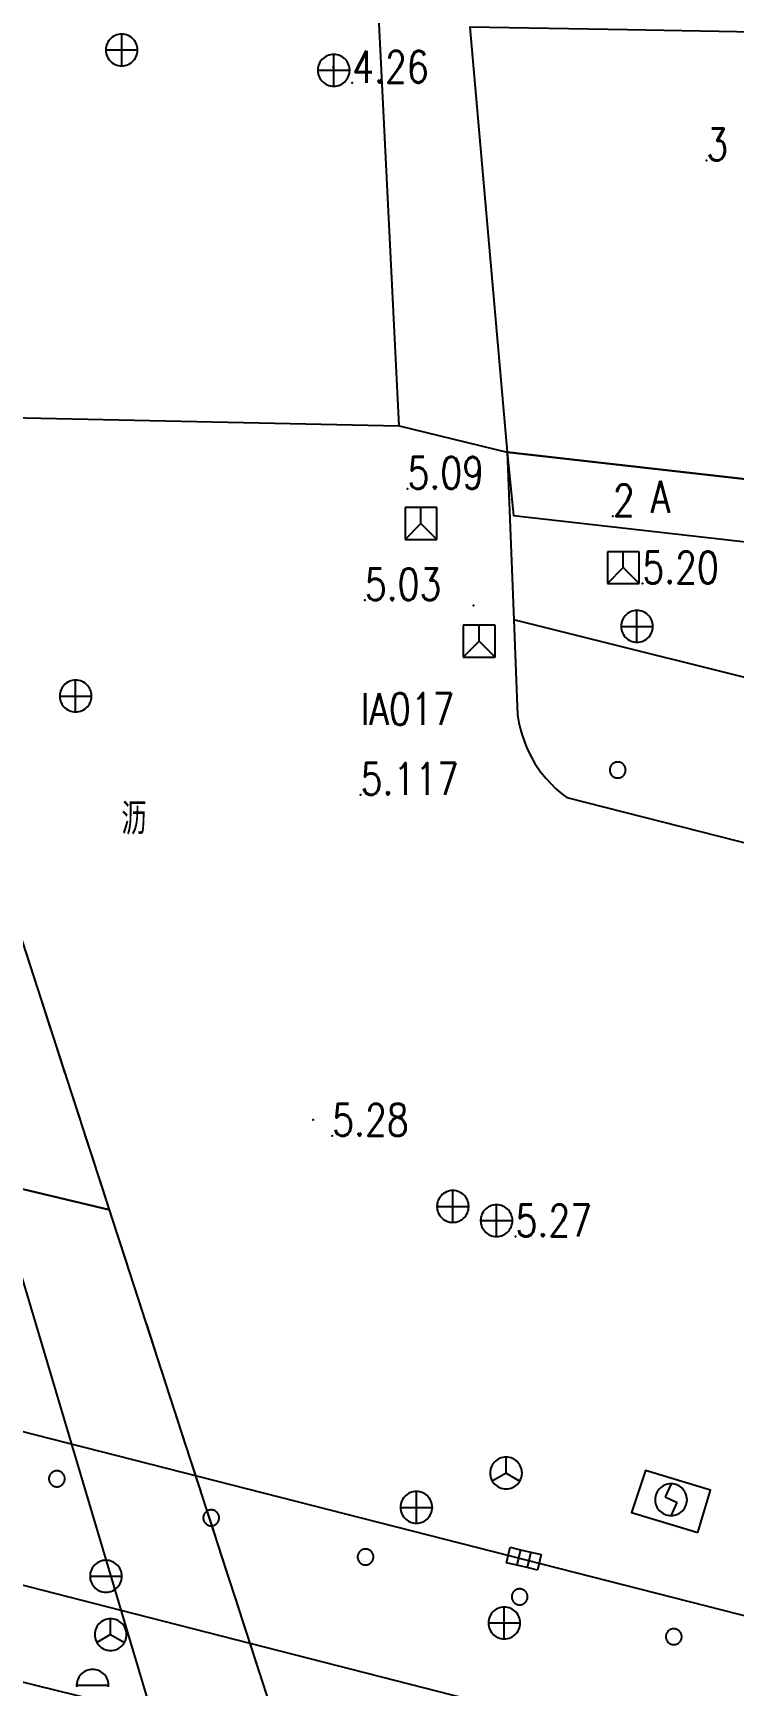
# Model space of a CAD drawing. Extents: x 500064 to 501389, y 2542464 to 2545400.
# Drawn here: x 500855.9 to 500877.9, y 2542684.2 to 2542736.1 of the extents above; entities that cross this region are included whole.
import ezdxf

# ---------------------------------------------------------------- set-up
doc = ezdxf.new("R2010")
doc.units = 0
doc.header["$LTSCALE"] = 0.5
doc.linetypes.add('CENTER', pattern=[50.8, 31.75, -6.35, 6.35, -6.35])
doc.layers.add('地形图', color=8, linetype='CONTINUOUS')
doc.styles.add('HZ', font='romans.shx', dxfattribs={"width": 0.8, "bigfont": 'hztxt.shx'})
doc.linetypes.add('10421', pattern='A,2,[150,AAA.SHX,S=1,R=0,X=0,Y=1],1e-11', length=2)

msp = doc.modelspace()

# ---------------------------------------------------------------- linework, layer by layer
at = {"layer": '地形图', "linetype": '10421', "flags": 128}
msp.add_lwpolyline([(500754.203, 2542974.695), (500766.756, 2542979.856), (500771.623, 2542981.856), (500781.237, 2542982.491), (500786.024, 2542983.55), (500800.67, 2542986.791), (500806.428, 2542987.484), (500807.978, 2542983.96), (500810.981, 2542970.388), (500810.231, 2542968.694), (500811.306, 2542955.454), (500814.267, 2542955.752), (500815.332, 2542919.979), (500816.974, 2542911.232), (500820.027, 2542898.551), (500822.57, 2542885.284), (500823.999, 2542874), (500824.709, 2542862.41), (500825.755, 2542857.145), (500831.565, 2542824.91), (500833.464, 2542814.092), (500834.25, 2542812.692), (500834.285, 2542812.631), (500835.498, 2542807.063), (500836.163, 2542806.226), (500836.427, 2542805.361), (500836.608, 2542804.445), (500837.116, 2542800.81), (500837.792, 2542796.37), (500838.044, 2542793.116), (500837.987, 2542791.001), (500837.869, 2542789.132), (500837.871, 2542786.994), (500838.011, 2542783.971), (500839.096, 2542779.115), (500840.223, 2542774.863), (500841.15, 2542770.816), (500841.902, 2542767.907), (500842.468, 2542765.354), (500843.041, 2542761.362), (500842.763, 2542759.962), (500843.616, 2542755.054), (500844.521, 2542748.413), (500846.324, 2542732.29), (500846.754, 2542726.443), (500847.689, 2542723.418), (500854.649, 2542700.048), (500855.09, 2542699.943), (500858.298, 2542699.182), (500850.693, 2542722.64), (500851.439, 2542724.29), (500851.909, 2542726.528), (500852.204, 2542728.454), (500852.562, 2542730.905), (500852.714, 2542732.854), (500852.624, 2542741.836), (500852.113, 2542746.665), (500851.754, 2542750.779), (500849.371, 2542753.466), (500848.798, 2542758.505), (500849.085, 2542762.204), (500848.623, 2542768.831), (500845.934, 2542785.506), (500845.042, 2542798.204), (500844.494, 2542803.044), (500843.723, 2542805.076), (500842.639, 2542806.261), (500840.726, 2542807.863), (500839.662, 2542813.715), (500839, 2542816.562), (500838.077, 2542819.972), (500834.804, 2542838.464), (500832.418, 2542855.46), (500829.995, 2542873.409), (500829.605, 2542876.218), (500829.128, 2542879.144), (500828.835, 2542880.616), (500827.521, 2542886.528), (500825.949, 2542892.949), (500824.779, 2542897.856), (500823.22, 2542905.406), (500822.712, 2542908.768), (500822.287, 2542912.716), (500821.557, 2542920.901), (500817.898, 2542920.58), (500817.649, 2542956.094), (500816.583, 2542960.45), (500816.1, 2542970.382), (500815.529, 2542978.477), (500815.494, 2542984.207), (500815.638, 2542987.326), (500815.783, 2542989.782), (500815.828, 2542990.167), (500816.047, 2542990.819), (500816.36, 2542991.191), (500816.876, 2542991.479), (500817.597, 2542991.669), (500820.79, 2542992.117), (500825.962, 2542992.799), (500831.554, 2542993.527), (500833.603, 2542993.788), (500834.268, 2542993.813), (500835.917, 2542993.668), (500837.277, 2542997.218), (500847.327, 2542998.788), (500852.507, 2542997.898), (500857.497, 2542998.421), (500866.435, 2542999.958), (500868.339, 2542999.958), (500877.436, 2543001.987), (500883.589, 2543003.61), (500883.838, 2543003.634), (500898.384, 2543004.793), (500910.656, 2543007.233), (500925.139, 2543009.502), (500943.109, 2543010.488), (500961.295, 2543011.662), (500971.348, 2543007.629), (500977.238, 2543002.479), (500975.728, 2543000.389), (500988.993, 2542994.361), (500993.388, 2542992.284), (500997.059, 2542990.332), (500998.052, 2542989.806), (501004.587, 2542986.783), (501007.126, 2542985.473), (501009.481, 2542984.17), (501011.153, 2542983.218), (501012.799, 2542982.6), (501014.711, 2542982.36), (501018.28, 2542982.212), (501036.032, 2542981.946), (501049.83, 2542981.54), (501053.699, 2542981.364), (501060.811, 2542981.03), (501068.164, 2542980.612), (501074.273, 2542979.952), (501077.348, 2542979.504), (501080.342, 2542978.964), (501082.603, 2542978.416), (501085.519, 2542977.537), (501089.257, 2542976.244), (501091.455, 2542975.57), (501093.527, 2542975.247), (501100.687, 2542976.721), (501106.438, 2542977.058), (501111.595, 2542977.501), (501115.833, 2542978.212), (501120.394, 2542979.147), (501130.098, 2542981.504), (501138.147, 2542984.689), (501145.934, 2542987.982), (501159.061, 2542995.793), (501160.733, 2542996.98), (501168.84, 2543003.851), (501173.559, 2543008.622), (501180.329, 2543015.742), (501184.08, 2543019.869), (501186.556, 2543022.802), (501190.889, 2543028.689), (501192.739, 2543030.989), (501196.244, 2543034.859)], dxfattribs=at)
at = {"layer": '地形图'}
for points in [[(500867.399, 2542723.803), (500865.675, 2542758.369), (500858.369, 2542805.742), (500857.408, 2542814.869), (500857.493, 2542815.364), (500857.68, 2542815.75), (500858.346, 2542816.142), (500859.295, 2542816.362), (500860.467, 2542816.497)], [(500858.681, 2542735.115), (500858.733, 2542735.117), (500858.785, 2542735.125), (500858.835, 2542735.139), (500858.884, 2542735.158), (500858.931, 2542735.182), (500858.975, 2542735.21), (500859.015, 2542735.243), (500859.052, 2542735.28), (500859.085, 2542735.321), (500859.114, 2542735.365), (500859.138, 2542735.411), (500859.156, 2542735.46), (500859.17, 2542735.511), (500859.178, 2542735.562), (500859.181, 2542735.615), (500859.178, 2542735.667), (500859.17, 2542735.719), (500859.156, 2542735.769), (500859.138, 2542735.818), (500859.114, 2542735.865), (500859.085, 2542735.908), (500859.052, 2542735.949), (500859.015, 2542735.986), (500858.975, 2542736.019), (500858.931, 2542736.048), (500858.884, 2542736.071), (500858.835, 2542736.09), (500858.785, 2542736.104), (500858.733, 2542736.112), (500858.681, 2542736.115), (500858.629, 2542736.112), (500858.577, 2542736.104), (500858.526, 2542736.09), (500858.477, 2542736.071), (500858.431, 2542736.048), (500858.387, 2542736.019), (500858.346, 2542735.986), (500858.309, 2542735.949), (500858.276, 2542735.908), (500858.248, 2542735.865), (500858.224, 2542735.818), (500858.205, 2542735.769), (500858.192, 2542735.719), (500858.184, 2542735.667), (500858.181, 2542735.615), (500858.184, 2542735.562), (500858.192, 2542735.511), (500858.205, 2542735.46), (500858.224, 2542735.411), (500858.248, 2542735.365), (500858.276, 2542735.321), (500858.309, 2542735.28), (500858.346, 2542735.243), (500858.387, 2542735.21), (500858.431, 2542735.182), (500858.477, 2542735.158), (500858.526, 2542735.139), (500858.577, 2542735.125), (500858.629, 2542735.117), (500858.681, 2542735.115)], [(500858.681, 2542735.115), (500858.681, 2542735.615), (500858.681, 2542736.115)], [(500858.181, 2542735.615), (500858.681, 2542735.615), (500859.181, 2542735.615)], [(500865.342, 2542734.478), (500865.394, 2542734.48), (500865.446, 2542734.489), (500865.496, 2542734.502), (500865.545, 2542734.521), (500865.592, 2542734.545), (500865.635, 2542734.573), (500865.676, 2542734.606), (500865.713, 2542734.643), (500865.746, 2542734.684), (500865.775, 2542734.728), (500865.798, 2542734.774), (500865.817, 2542734.823), (500865.831, 2542734.874), (500865.839, 2542734.925), (500865.842, 2542734.978), (500865.839, 2542735.03), (500865.831, 2542735.082), (500865.817, 2542735.132), (500865.798, 2542735.181), (500865.775, 2542735.228), (500865.746, 2542735.272), (500865.713, 2542735.312), (500865.676, 2542735.349), (500865.635, 2542735.382), (500865.592, 2542735.411), (500865.545, 2542735.434), (500865.496, 2542735.453), (500865.446, 2542735.467), (500865.394, 2542735.475), (500865.342, 2542735.478), (500865.289, 2542735.475), (500865.238, 2542735.467), (500865.187, 2542735.453), (500865.138, 2542735.434), (500865.092, 2542735.411), (500865.048, 2542735.382), (500865.007, 2542735.349), (500864.97, 2542735.312), (500864.937, 2542735.272), (500864.909, 2542735.228), (500864.885, 2542735.181), (500864.866, 2542735.132), (500864.852, 2542735.082), (500864.844, 2542735.03), (500864.842, 2542734.978), (500864.844, 2542734.925), (500864.852, 2542734.874), (500864.866, 2542734.823), (500864.885, 2542734.774), (500864.909, 2542734.728), (500864.937, 2542734.684), (500864.97, 2542734.643), (500865.007, 2542734.606), (500865.048, 2542734.573), (500865.092, 2542734.545), (500865.138, 2542734.521), (500865.187, 2542734.502), (500865.238, 2542734.489), (500865.289, 2542734.48), (500865.342, 2542734.478)], [(500865.342, 2542734.478), (500865.342, 2542734.978), (500865.342, 2542735.478)], [(500864.842, 2542734.978), (500865.342, 2542734.978), (500865.842, 2542734.978)], [(500855.173, 2542724.065), (500867.399, 2542723.803), (500870.792, 2542722.982)], [(500870.791, 2542722.982), (500870.996, 2542717.712), (500871.112, 2542714.733), (500871.154, 2542714.477), (500871.201, 2542714.27), (500871.253, 2542714.087), (500871.391, 2542713.713), (500871.518, 2542713.447), (500871.657, 2542713.204), (500871.838, 2542712.94), (500872.007, 2542712.73), (500872.308, 2542712.419), (500872.507, 2542712.248), (500872.665, 2542712.128), (500939.943, 2542695.013)], [(500870.792, 2542722.982), (500870.985, 2542720.995), (500880.027, 2542719.96), (500879.85, 2542721.95)], [(500867.581, 2542721.24), (500867.581, 2542720.24)], [(500868.581, 2542721.24), (500868.081, 2542721.24), (500867.581, 2542721.24)], [(500868.081, 2542720.74), (500868.081, 2542721.24)], [(500868.581, 2542720.24), (500868.581, 2542721.24)], [(500867.581, 2542720.24), (500868.081, 2542720.74)], [(500868.081, 2542720.74), (500868.581, 2542720.24)], [(500867.581, 2542720.24), (500868.581, 2542720.24)], [(500873.933, 2542719.854), (500873.933, 2542718.854)], [(500874.933, 2542719.854), (500874.433, 2542719.854), (500873.933, 2542719.854)], [(500874.433, 2542719.354), (500874.433, 2542719.854)], [(500874.933, 2542718.854), (500874.933, 2542719.854)], [(500902.553, 2542719.694), (500900.214, 2542710.415), (500870.996, 2542717.712)], [(500873.933, 2542718.854), (500874.433, 2542719.354)], [(500874.433, 2542719.354), (500874.933, 2542718.854)], [(500873.933, 2542718.854), (500874.933, 2542718.854)], [(500874.864, 2542717.008), (500874.917, 2542717.01), (500874.968, 2542717.018), (500875.019, 2542717.032), (500875.068, 2542717.051), (500875.114, 2542717.074), (500875.158, 2542717.103), (500875.199, 2542717.136), (500875.236, 2542717.173), (500875.269, 2542717.214), (500875.297, 2542717.258), (500875.321, 2542717.304), (500875.34, 2542717.353), (500875.353, 2542717.404), (500875.362, 2542717.455), (500875.364, 2542717.508), (500875.362, 2542717.56), (500875.353, 2542717.611), (500875.34, 2542717.662), (500875.321, 2542717.711), (500875.297, 2542717.758), (500875.269, 2542717.801), (500875.236, 2542717.842), (500875.199, 2542717.879), (500875.158, 2542717.912), (500875.114, 2542717.941), (500875.068, 2542717.964), (500875.019, 2542717.983), (500874.968, 2542717.997), (500874.917, 2542718.005), (500874.864, 2542718.008), (500874.812, 2542718.005), (500874.76, 2542717.997), (500874.71, 2542717.983), (500874.661, 2542717.964), (500874.614, 2542717.941), (500874.57, 2542717.912), (500874.53, 2542717.879), (500874.493, 2542717.842), (500874.46, 2542717.801), (500874.431, 2542717.758), (500874.408, 2542717.711), (500874.389, 2542717.662), (500874.375, 2542717.611), (500874.367, 2542717.56), (500874.364, 2542717.508), (500874.367, 2542717.455), (500874.375, 2542717.404), (500874.389, 2542717.353), (500874.408, 2542717.304), (500874.431, 2542717.258), (500874.46, 2542717.214), (500874.493, 2542717.173), (500874.53, 2542717.136), (500874.57, 2542717.103), (500874.614, 2542717.074), (500874.661, 2542717.051), (500874.71, 2542717.032), (500874.76, 2542717.018), (500874.812, 2542717.01), (500874.864, 2542717.008)], [(500874.864, 2542717.008), (500874.864, 2542717.508), (500874.864, 2542718.008)], [(500870.41, 2542717.543), (500869.91, 2542717.543), (500869.41, 2542717.543)], [(500869.41, 2542717.543), (500869.41, 2542716.543)], [(500869.91, 2542717.043), (500869.91, 2542717.543)], [(500870.41, 2542716.543), (500870.41, 2542717.543)], [(500874.364, 2542717.508), (500874.864, 2542717.508), (500875.364, 2542717.508)], [(500869.41, 2542716.543), (500869.91, 2542717.043)], [(500869.91, 2542717.043), (500870.41, 2542716.543)], [(500869.41, 2542716.543), (500870.41, 2542716.543)], [(500857.235, 2542714.818), (500857.287, 2542714.82), (500857.339, 2542714.829), (500857.389, 2542714.842), (500857.438, 2542714.861), (500857.485, 2542714.885), (500857.529, 2542714.913), (500857.57, 2542714.946), (500857.607, 2542714.983), (500857.639, 2542715.024), (500857.668, 2542715.068), (500857.692, 2542715.114), (500857.71, 2542715.163), (500857.724, 2542715.214), (500857.732, 2542715.265), (500857.735, 2542715.318), (500857.732, 2542715.37), (500857.724, 2542715.422), (500857.71, 2542715.472), (500857.692, 2542715.521), (500857.668, 2542715.568), (500857.639, 2542715.611), (500857.607, 2542715.652), (500857.57, 2542715.689), (500857.529, 2542715.722), (500857.485, 2542715.751), (500857.438, 2542715.774), (500857.389, 2542715.793), (500857.339, 2542715.807), (500857.287, 2542715.815), (500857.235, 2542715.818), (500857.183, 2542715.815), (500857.131, 2542715.807), (500857.08, 2542715.793), (500857.032, 2542715.774), (500856.985, 2542715.751), (500856.941, 2542715.722), (500856.9, 2542715.689), (500856.863, 2542715.652), (500856.83, 2542715.611), (500856.802, 2542715.568), (500856.778, 2542715.521), (500856.759, 2542715.472), (500856.746, 2542715.422), (500856.738, 2542715.37), (500856.735, 2542715.318), (500856.738, 2542715.265), (500856.746, 2542715.214), (500856.759, 2542715.163), (500856.778, 2542715.114), (500856.802, 2542715.068), (500856.83, 2542715.024), (500856.863, 2542714.983), (500856.9, 2542714.946), (500856.941, 2542714.913), (500856.985, 2542714.885), (500857.032, 2542714.861), (500857.08, 2542714.842), (500857.131, 2542714.829), (500857.183, 2542714.82), (500857.235, 2542714.818)], [(500857.235, 2542714.818), (500857.235, 2542715.318), (500857.235, 2542715.818)], [(500856.735, 2542715.318), (500857.235, 2542715.318), (500857.735, 2542715.318)], [(500874.258, 2542712.746), (500874.274, 2542712.746), (500874.29, 2542712.748), (500874.305, 2542712.75), (500874.321, 2542712.754), (500874.336, 2542712.758), (500874.351, 2542712.763), (500874.365, 2542712.77), (500874.379, 2542712.777), (500874.392, 2542712.785), (500874.405, 2542712.793), (500874.418, 2542712.803), (500874.43, 2542712.813), (500874.441, 2542712.824), (500874.451, 2542712.836), (500874.461, 2542712.849), (500874.47, 2542712.862), (500874.478, 2542712.875), (500874.485, 2542712.889), (500874.491, 2542712.903), (500874.497, 2542712.918), (500874.501, 2542712.933), (500874.504, 2542712.949), (500874.507, 2542712.964), (500874.508, 2542712.98), (500874.509, 2542712.995), (500874.508, 2542713.011), (500874.507, 2542713.027), (500874.505, 2542713.042), (500874.501, 2542713.058), (500874.497, 2542713.073), (500874.492, 2542713.088), (500874.485, 2542713.102), (500874.478, 2542713.116), (500874.47, 2542713.129), (500874.462, 2542713.142), (500874.452, 2542713.155), (500874.442, 2542713.167), (500874.431, 2542713.178), (500874.419, 2542713.188), (500874.406, 2542713.198), (500874.393, 2542713.207), (500874.38, 2542713.215), (500874.366, 2542713.222), (500874.351, 2542713.228), (500874.337, 2542713.234), (500874.322, 2542713.238), (500874.306, 2542713.241), (500874.291, 2542713.244), (500874.275, 2542713.245), (500874.26, 2542713.246), (500874.244, 2542713.246), (500874.228, 2542713.244), (500874.213, 2542713.242), (500874.197, 2542713.238), (500874.182, 2542713.234), (500874.167, 2542713.229), (500874.153, 2542713.222), (500874.139, 2542713.215), (500874.125, 2542713.207), (500874.112, 2542713.199), (500874.1, 2542713.189), (500874.088, 2542713.179), (500874.077, 2542713.168), (500874.067, 2542713.156), (500874.057, 2542713.143), (500874.048, 2542713.13), (500874.04, 2542713.117), (500874.033, 2542713.103), (500874.027, 2542713.089), (500874.021, 2542713.074), (500874.017, 2542713.059), (500874.013, 2542713.043), (500874.011, 2542713.028), (500874.009, 2542713.012), (500874.009, 2542712.997), (500874.009, 2542712.981), (500874.011, 2542712.965), (500874.013, 2542712.95), (500874.017, 2542712.934), (500874.021, 2542712.919), (500874.026, 2542712.904), (500874.033, 2542712.89), (500874.04, 2542712.876), (500874.048, 2542712.862), (500874.056, 2542712.849), (500874.066, 2542712.837), (500874.076, 2542712.825), (500874.087, 2542712.814), (500874.099, 2542712.804), (500874.112, 2542712.794), (500874.125, 2542712.785), (500874.138, 2542712.777), (500874.152, 2542712.77), (500874.166, 2542712.764), (500874.181, 2542712.758), (500874.196, 2542712.754), (500874.212, 2542712.751), (500874.227, 2542712.748), (500874.243, 2542712.747), (500874.258, 2542712.746)], [(500895.509, 2542682.011), (500780.472, 2542711.364), (500780.167, 2542711.356), (500779.894, 2542711.319), (500779.437, 2542711.188), (500778.873, 2542710.884), (500778.347, 2542710.388), (500778.023, 2542709.87), (500777.406, 2542707.397), (500777.501, 2542673.51)], [(500897.091, 2542676.757), (500858.669, 2542686.593), (500836.197, 2542692.346), (500794.446, 2542703.035), (500777.406, 2542707.397)], [(500855.986, 2542706.316), (500855.678, 2542707.268)], [(500856.449, 2542704.89), (500856.14, 2542705.841)], [(500856.911, 2542703.463), (500856.603, 2542704.414)], [(500857.374, 2542702.036), (500857.065, 2542702.987)], [(500857.836, 2542700.609), (500857.528, 2542701.56)], [(500867.176, 2542671.801), (500858.298, 2542699.182), (500855.09, 2542699.943), (500854.649, 2542700.048), (500862.739, 2542672.887)], [(500858.298, 2542699.182), (500857.991, 2542700.133)], [(500869.081, 2542698.783), (500869.133, 2542698.786), (500869.185, 2542698.794), (500869.236, 2542698.808), (500869.285, 2542698.827), (500869.331, 2542698.85), (500869.375, 2542698.879), (500869.416, 2542698.912), (500869.453, 2542698.949), (500869.486, 2542698.989), (500869.514, 2542699.033), (500869.538, 2542699.08), (500869.557, 2542699.129), (500869.57, 2542699.179), (500869.578, 2542699.231), (500869.581, 2542699.283), (500869.578, 2542699.336), (500869.57, 2542699.387), (500869.557, 2542699.438), (500869.538, 2542699.487), (500869.514, 2542699.533), (500869.486, 2542699.577), (500869.453, 2542699.618), (500869.416, 2542699.655), (500869.375, 2542699.688), (500869.331, 2542699.716), (500869.285, 2542699.74), (500869.236, 2542699.759), (500869.185, 2542699.772), (500869.133, 2542699.781), (500869.081, 2542699.783), (500869.029, 2542699.781), (500868.977, 2542699.772), (500868.927, 2542699.759), (500868.878, 2542699.74), (500868.831, 2542699.716), (500868.787, 2542699.688), (500868.747, 2542699.655), (500868.71, 2542699.618), (500868.677, 2542699.577), (500868.648, 2542699.533), (500868.624, 2542699.487), (500868.606, 2542699.438), (500868.592, 2542699.387), (500868.584, 2542699.336), (500868.581, 2542699.283), (500868.584, 2542699.231), (500868.592, 2542699.179), (500868.606, 2542699.129), (500868.624, 2542699.08), (500868.648, 2542699.033), (500868.677, 2542698.989), (500868.71, 2542698.949), (500868.747, 2542698.912), (500868.787, 2542698.879), (500868.831, 2542698.85), (500868.878, 2542698.827), (500868.927, 2542698.808), (500868.977, 2542698.794), (500869.029, 2542698.786), (500869.081, 2542698.783)], [(500869.081, 2542698.783), (500869.081, 2542699.283), (500869.081, 2542699.783)], [(500858.387, 2542698.912), (500858.299, 2542699.183)], [(500868.581, 2542699.283), (500869.081, 2542699.283), (500869.581, 2542699.283)], [(500870.452, 2542698.34), (500870.505, 2542698.343), (500870.556, 2542698.351), (500870.607, 2542698.364), (500870.656, 2542698.383), (500870.702, 2542698.407), (500870.746, 2542698.435), (500870.787, 2542698.468), (500870.824, 2542698.505), (500870.857, 2542698.546), (500870.885, 2542698.59), (500870.909, 2542698.636), (500870.928, 2542698.685), (500870.941, 2542698.736), (500870.95, 2542698.788), (500870.952, 2542698.84), (500870.95, 2542698.892), (500870.941, 2542698.944), (500870.928, 2542698.994), (500870.909, 2542699.043), (500870.885, 2542699.09), (500870.857, 2542699.134), (500870.824, 2542699.174), (500870.787, 2542699.211), (500870.746, 2542699.244), (500870.702, 2542699.273), (500870.656, 2542699.297), (500870.607, 2542699.315), (500870.556, 2542699.329), (500870.505, 2542699.337), (500870.452, 2542699.34), (500870.4, 2542699.337), (500870.348, 2542699.329), (500870.298, 2542699.315), (500870.249, 2542699.297), (500870.202, 2542699.273), (500870.158, 2542699.244), (500870.118, 2542699.211), (500870.081, 2542699.174), (500870.048, 2542699.134), (500870.019, 2542699.09), (500869.995, 2542699.043), (500869.977, 2542698.994), (500869.963, 2542698.944), (500869.955, 2542698.892), (500869.952, 2542698.84), (500869.955, 2542698.788), (500869.963, 2542698.736), (500869.977, 2542698.685), (500869.995, 2542698.636), (500870.019, 2542698.59), (500870.048, 2542698.546), (500870.081, 2542698.505), (500870.118, 2542698.468), (500870.158, 2542698.435), (500870.202, 2542698.407), (500870.249, 2542698.383), (500870.298, 2542698.364), (500870.348, 2542698.351), (500870.4, 2542698.343), (500870.452, 2542698.34)], [(500870.452, 2542698.34), (500870.452, 2542698.84), (500870.452, 2542699.34)], [(500869.952, 2542698.84), (500870.452, 2542698.84), (500870.952, 2542698.84)], [(500858.849, 2542697.485), (500858.541, 2542698.436)], [(500859.312, 2542696.058), (500859.004, 2542697.009)], [(500859.775, 2542694.631), (500859.466, 2542695.582)], [(500860.237, 2542693.204), (500859.929, 2542694.155)], [(500860.7, 2542691.777), (500860.392, 2542692.728)], [(500861.163, 2542690.35), (500860.854, 2542691.302)], [(500870.754, 2542690.409), (500870.806, 2542690.411), (500870.858, 2542690.42), (500870.908, 2542690.433), (500870.957, 2542690.452), (500871.004, 2542690.476), (500871.048, 2542690.504), (500871.088, 2542690.537), (500871.125, 2542690.574), (500871.158, 2542690.615), (500871.187, 2542690.659), (500871.21, 2542690.705), (500871.229, 2542690.754), (500871.243, 2542690.805), (500871.251, 2542690.856), (500871.254, 2542690.909), (500871.251, 2542690.961), (500871.243, 2542691.013), (500871.229, 2542691.063), (500871.21, 2542691.112), (500871.187, 2542691.159), (500871.158, 2542691.202), (500871.125, 2542691.243), (500871.088, 2542691.28), (500871.048, 2542691.313), (500871.004, 2542691.342), (500870.957, 2542691.365), (500870.908, 2542691.384), (500870.858, 2542691.398), (500870.806, 2542691.406), (500870.754, 2542691.409), (500870.701, 2542691.406), (500870.65, 2542691.398), (500870.599, 2542691.384), (500870.55, 2542691.365), (500870.504, 2542691.342), (500870.46, 2542691.313), (500870.419, 2542691.28), (500870.382, 2542691.243), (500870.349, 2542691.202), (500870.321, 2542691.159), (500870.297, 2542691.112), (500870.278, 2542691.063), (500870.265, 2542691.013), (500870.256, 2542690.961), (500870.254, 2542690.909), (500870.256, 2542690.856), (500870.265, 2542690.805), (500870.278, 2542690.754), (500870.297, 2542690.705), (500870.321, 2542690.659), (500870.349, 2542690.615), (500870.382, 2542690.574), (500870.419, 2542690.537), (500870.46, 2542690.504), (500870.504, 2542690.476), (500870.55, 2542690.452), (500870.599, 2542690.433), (500870.65, 2542690.42), (500870.701, 2542690.411), (500870.754, 2542690.409)], [(500870.754, 2542690.909), (500870.754, 2542691.409)], [(500856.646, 2542690.479), (500856.662, 2542690.479), (500856.678, 2542690.481), (500856.693, 2542690.483), (500856.709, 2542690.487), (500856.724, 2542690.491), (500856.738, 2542690.497), (500856.753, 2542690.503), (500856.767, 2542690.51), (500856.78, 2542690.518), (500856.793, 2542690.527), (500856.806, 2542690.537), (500856.817, 2542690.547), (500856.828, 2542690.558), (500856.839, 2542690.57), (500856.848, 2542690.583), (500856.857, 2542690.596), (500856.865, 2542690.609), (500856.872, 2542690.623), (500856.878, 2542690.638), (500856.884, 2542690.652), (500856.888, 2542690.668), (500856.891, 2542690.683), (500856.894, 2542690.698), (500856.895, 2542690.714), (500856.896, 2542690.73), (500856.895, 2542690.745), (500856.893, 2542690.761), (500856.891, 2542690.777), (500856.887, 2542690.792), (500856.883, 2542690.807), (500856.878, 2542690.822), (500856.871, 2542690.836), (500856.864, 2542690.85), (500856.856, 2542690.864), (500856.847, 2542690.877), (500856.838, 2542690.889), (500856.827, 2542690.901), (500856.816, 2542690.912), (500856.804, 2542690.922), (500856.792, 2542690.932), (500856.779, 2542690.94), (500856.765, 2542690.948), (500856.751, 2542690.955), (500856.737, 2542690.962), (500856.722, 2542690.967), (500856.707, 2542690.971), (500856.692, 2542690.975), (500856.676, 2542690.977), (500856.66, 2542690.978), (500856.645, 2542690.979), (500856.629, 2542690.978), (500856.613, 2542690.977), (500856.598, 2542690.974), (500856.583, 2542690.971), (500856.567, 2542690.966), (500856.553, 2542690.961), (500856.538, 2542690.955), (500856.524, 2542690.948), (500856.511, 2542690.94), (500856.498, 2542690.931), (500856.486, 2542690.921), (500856.474, 2542690.911), (500856.463, 2542690.899), (500856.452, 2542690.888), (500856.443, 2542690.875), (500856.434, 2542690.862), (500856.426, 2542690.849), (500856.419, 2542690.835), (500856.413, 2542690.82), (500856.407, 2542690.805), (500856.403, 2542690.79), (500856.4, 2542690.775), (500856.397, 2542690.759), (500856.396, 2542690.744), (500856.396, 2542690.728), (500856.396, 2542690.712), (500856.398, 2542690.697), (500856.4, 2542690.681), (500856.404, 2542690.666), (500856.408, 2542690.651), (500856.413, 2542690.636), (500856.42, 2542690.622), (500856.427, 2542690.608), (500856.435, 2542690.594), (500856.444, 2542690.581), (500856.453, 2542690.569), (500856.464, 2542690.557), (500856.475, 2542690.546), (500856.487, 2542690.536), (500856.499, 2542690.526), (500856.512, 2542690.517), (500856.526, 2542690.509), (500856.54, 2542690.502), (500856.554, 2542690.496), (500856.569, 2542690.491), (500856.584, 2542690.487), (500856.6, 2542690.483), (500856.615, 2542690.481), (500856.631, 2542690.479), (500856.646, 2542690.479)], [(500870.754, 2542690.909), (500870.321, 2542690.659)], [(500870.754, 2542690.909), (500871.187, 2542690.659)], [(500876.773, 2542689.044), (500877.175, 2542690.375), (500875.127, 2542690.994), (500874.69, 2542689.672), (500876.773, 2542689.044)], [(500867.937, 2542689.332), (500867.989, 2542689.335), (500868.041, 2542689.343), (500868.091, 2542689.357), (500868.14, 2542689.376), (500868.187, 2542689.399), (500868.231, 2542689.428), (500868.272, 2542689.461), (500868.309, 2542689.498), (500868.341, 2542689.538), (500868.37, 2542689.582), (500868.394, 2542689.629), (500868.412, 2542689.678), (500868.426, 2542689.728), (500868.434, 2542689.78), (500868.437, 2542689.832), (500868.434, 2542689.885), (500868.426, 2542689.936), (500868.412, 2542689.987), (500868.394, 2542690.036), (500868.37, 2542690.082), (500868.341, 2542690.126), (500868.309, 2542690.167), (500868.272, 2542690.204), (500868.231, 2542690.237), (500868.187, 2542690.265), (500868.14, 2542690.289), (500868.091, 2542690.308), (500868.041, 2542690.321), (500867.989, 2542690.33), (500867.937, 2542690.332), (500867.885, 2542690.33), (500867.833, 2542690.321), (500867.782, 2542690.308), (500867.734, 2542690.289), (500867.687, 2542690.265), (500867.643, 2542690.237), (500867.602, 2542690.204), (500867.565, 2542690.167), (500867.532, 2542690.126), (500867.504, 2542690.082), (500867.48, 2542690.036), (500867.461, 2542689.987), (500867.448, 2542689.936), (500867.44, 2542689.885), (500867.437, 2542689.832), (500867.44, 2542689.78), (500867.448, 2542689.728), (500867.461, 2542689.678), (500867.48, 2542689.629), (500867.504, 2542689.582), (500867.532, 2542689.538), (500867.565, 2542689.498), (500867.602, 2542689.461), (500867.643, 2542689.428), (500867.687, 2542689.399), (500867.734, 2542689.376), (500867.782, 2542689.357), (500867.833, 2542689.343), (500867.885, 2542689.335), (500867.937, 2542689.332)], [(500867.937, 2542689.332), (500867.937, 2542689.832), (500867.937, 2542690.332)], [(500875.935, 2542689.57), (500875.987, 2542689.573), (500876.039, 2542689.581), (500876.089, 2542689.595), (500876.138, 2542689.613), (500876.185, 2542689.637), (500876.229, 2542689.666), (500876.269, 2542689.699), (500876.306, 2542689.736), (500876.339, 2542689.776), (500876.368, 2542689.82), (500876.391, 2542689.867), (500876.41, 2542689.916), (500876.424, 2542689.966), (500876.432, 2542690.018), (500876.435, 2542690.07), (500876.432, 2542690.122), (500876.424, 2542690.174), (500876.41, 2542690.225), (500876.391, 2542690.274), (500876.368, 2542690.32), (500876.339, 2542690.364), (500876.306, 2542690.405), (500876.269, 2542690.442), (500876.229, 2542690.475), (500876.185, 2542690.503), (500876.138, 2542690.527), (500876.089, 2542690.546), (500876.039, 2542690.559), (500875.987, 2542690.567), (500875.935, 2542690.57), (500875.882, 2542690.567), (500875.831, 2542690.559), (500875.78, 2542690.546), (500875.731, 2542690.527), (500875.685, 2542690.503), (500875.641, 2542690.475), (500875.6, 2542690.442), (500875.563, 2542690.405), (500875.53, 2542690.364), (500875.502, 2542690.32), (500875.478, 2542690.274), (500875.459, 2542690.225), (500875.446, 2542690.174), (500875.437, 2542690.122), (500875.435, 2542690.07), (500875.437, 2542690.018), (500875.446, 2542689.966), (500875.459, 2542689.916), (500875.478, 2542689.867), (500875.502, 2542689.82), (500875.53, 2542689.776), (500875.563, 2542689.736), (500875.6, 2542689.699), (500875.641, 2542689.666), (500875.685, 2542689.637), (500875.731, 2542689.613), (500875.78, 2542689.595), (500875.831, 2542689.581), (500875.882, 2542689.573), (500875.935, 2542689.57)], [(500875.935, 2542690.57), (500875.744, 2542690.159)], [(500861.494, 2542689.252), (500861.509, 2542689.253), (500861.518, 2542689.253), (500861.525, 2542689.254), (500861.54, 2542689.257), (500861.556, 2542689.26), (500861.571, 2542689.265), (500861.586, 2542689.27), (500861.6, 2542689.276), (500861.614, 2542689.283), (500861.627, 2542689.291), (500861.64, 2542689.3), (500861.653, 2542689.31), (500861.664, 2542689.32), (500861.676, 2542689.332), (500861.686, 2542689.343), (500861.695, 2542689.356), (500861.704, 2542689.369), (500861.712, 2542689.382), (500861.719, 2542689.396), (500861.725, 2542689.411), (500861.731, 2542689.426), (500861.735, 2542689.441), (500861.738, 2542689.456), (500861.741, 2542689.472), (500861.742, 2542689.487), (500861.743, 2542689.503), (500861.742, 2542689.519), (500861.741, 2542689.534), (500861.738, 2542689.55), (500861.735, 2542689.565), (500861.73, 2542689.58), (500861.725, 2542689.595), (500861.719, 2542689.609), (500861.711, 2542689.623), (500861.703, 2542689.637), (500861.694, 2542689.65), (500861.685, 2542689.662), (500861.674, 2542689.674), (500861.663, 2542689.685), (500861.651, 2542689.695), (500861.639, 2542689.705), (500861.626, 2542689.714), (500861.612, 2542689.722), (500861.598, 2542689.729), (500861.584, 2542689.735), (500861.569, 2542689.74), (500861.554, 2542689.744), (500861.539, 2542689.748), (500861.523, 2542689.75), (500861.508, 2542689.752), (500861.492, 2542689.752), (500861.476, 2542689.752), (500861.461, 2542689.75), (500861.445, 2542689.747), (500861.43, 2542689.744), (500861.415, 2542689.74), (500861.4, 2542689.734), (500861.385, 2542689.728), (500861.372, 2542689.721), (500861.368, 2542689.718), (500861.358, 2542689.713), (500861.345, 2542689.704), (500861.333, 2542689.694), (500861.321, 2542689.684), (500861.31, 2542689.673), (500861.3, 2542689.661), (500861.29, 2542689.648), (500861.281, 2542689.635), (500861.273, 2542689.622), (500861.266, 2542689.608), (500861.26, 2542689.593), (500861.255, 2542689.579), (500861.25, 2542689.563), (500861.247, 2542689.548), (500861.245, 2542689.533), (500861.243, 2542689.517), (500861.243, 2542689.501), (500861.243, 2542689.486), (500861.245, 2542689.47), (500861.247, 2542689.454), (500861.251, 2542689.439), (500861.255, 2542689.424), (500861.261, 2542689.409), (500861.267, 2542689.395), (500861.274, 2542689.381), (500861.282, 2542689.367), (500861.291, 2542689.354), (500861.301, 2542689.342), (500861.311, 2542689.33), (500861.322, 2542689.319), (500861.334, 2542689.309), (500861.346, 2542689.299), (500861.359, 2542689.291), (500861.373, 2542689.283), (500861.387, 2542689.275), (500861.401, 2542689.269), (500861.416, 2542689.264), (500861.431, 2542689.26), (500861.447, 2542689.256), (500861.462, 2542689.254), (500861.478, 2542689.253), (500861.494, 2542689.252)], [(500861.625, 2542688.923), (500861.518, 2542689.253), (500861.368, 2542689.718), (500861.317, 2542689.875)], [(500867.437, 2542689.832), (500867.937, 2542689.832), (500868.437, 2542689.832)], [(500875.744, 2542690.159), (500876.126, 2542689.981)], [(500875.935, 2542689.57), (500876.126, 2542689.981)], [(500858.186, 2542687.168), (500858.238, 2542687.171), (500858.289, 2542687.179), (500858.34, 2542687.193), (500858.389, 2542687.212), (500858.436, 2542687.235), (500858.479, 2542687.264), (500858.52, 2542687.297), (500858.557, 2542687.334), (500858.59, 2542687.374), (500858.619, 2542687.418), (500858.642, 2542687.465), (500858.661, 2542687.514), (500858.675, 2542687.564), (500858.683, 2542687.616), (500858.686, 2542687.668), (500858.683, 2542687.721), (500858.675, 2542687.772), (500858.661, 2542687.823), (500858.642, 2542687.872), (500858.619, 2542687.918), (500858.59, 2542687.962), (500858.557, 2542688.003), (500858.52, 2542688.04), (500858.479, 2542688.073), (500858.436, 2542688.101), (500858.389, 2542688.125), (500858.34, 2542688.144), (500858.289, 2542688.157), (500858.238, 2542688.166), (500858.186, 2542688.168), (500858.133, 2542688.166), (500858.082, 2542688.157), (500858.031, 2542688.144), (500857.982, 2542688.125), (500857.936, 2542688.101), (500857.892, 2542688.073), (500857.851, 2542688.04), (500857.814, 2542688.003), (500857.781, 2542687.962), (500857.753, 2542687.918), (500857.729, 2542687.872), (500857.71, 2542687.823), (500857.696, 2542687.772), (500857.688, 2542687.721), (500857.686, 2542687.668), (500857.688, 2542687.616), (500857.696, 2542687.564), (500857.71, 2542687.514), (500857.729, 2542687.465), (500857.753, 2542687.418), (500857.781, 2542687.374), (500857.814, 2542687.334), (500857.851, 2542687.297), (500857.892, 2542687.264), (500857.936, 2542687.235), (500857.982, 2542687.212), (500858.031, 2542687.193), (500858.082, 2542687.179), (500858.133, 2542687.171), (500858.186, 2542687.168)], [(500862.088, 2542687.497), (500861.779, 2542688.448)], [(500866.339, 2542688.022), (500866.354, 2542688.022), (500866.37, 2542688.024), (500866.385, 2542688.026), (500866.401, 2542688.03), (500866.416, 2542688.034), (500866.431, 2542688.039), (500866.445, 2542688.045), (500866.459, 2542688.053), (500866.473, 2542688.061), (500866.486, 2542688.069), (500866.498, 2542688.079), (500866.51, 2542688.089), (500866.521, 2542688.1), (500866.531, 2542688.112), (500866.541, 2542688.125), (500866.55, 2542688.137), (500866.558, 2542688.151), (500866.565, 2542688.165), (500866.571, 2542688.179), (500866.577, 2542688.194), (500866.581, 2542688.209), (500866.584, 2542688.225), (500866.587, 2542688.24), (500866.588, 2542688.256), (500866.589, 2542688.271), (500866.589, 2542688.287), (500866.587, 2542688.303), (500866.585, 2542688.318), (500866.581, 2542688.334), (500866.577, 2542688.349), (500866.572, 2542688.363), (500866.565, 2542688.378), (500866.558, 2542688.392), (500866.55, 2542688.405), (500866.542, 2542688.418), (500866.532, 2542688.431), (500866.522, 2542688.443), (500866.511, 2542688.454), (500866.499, 2542688.464), (500866.486, 2542688.474), (500866.473, 2542688.483), (500866.46, 2542688.491), (500866.446, 2542688.498), (500866.431, 2542688.504), (500866.417, 2542688.509), (500866.402, 2542688.514), (500866.386, 2542688.517), (500866.371, 2542688.52), (500866.355, 2542688.521), (500866.339, 2542688.522), (500866.324, 2542688.521), (500866.308, 2542688.52), (500866.293, 2542688.517), (500866.277, 2542688.514), (500866.262, 2542688.51), (500866.247, 2542688.504), (500866.233, 2542688.498), (500866.219, 2542688.491), (500866.205, 2542688.483), (500866.192, 2542688.474), (500866.18, 2542688.465), (500866.168, 2542688.454), (500866.157, 2542688.443), (500866.147, 2542688.432), (500866.137, 2542688.419), (500866.128, 2542688.406), (500866.12, 2542688.393), (500866.113, 2542688.379), (500866.107, 2542688.364), (500866.101, 2542688.35), (500866.097, 2542688.334), (500866.094, 2542688.319), (500866.091, 2542688.304), (500866.09, 2542688.288), (500866.089, 2542688.272), (500866.089, 2542688.257), (500866.091, 2542688.241), (500866.093, 2542688.225), (500866.097, 2542688.21), (500866.101, 2542688.195), (500866.106, 2542688.18), (500866.113, 2542688.166), (500866.12, 2542688.152), (500866.128, 2542688.138), (500866.136, 2542688.125), (500866.146, 2542688.113), (500866.156, 2542688.101), (500866.168, 2542688.09), (500866.179, 2542688.079), (500866.192, 2542688.07), (500866.205, 2542688.061), (500866.218, 2542688.053), (500866.232, 2542688.046), (500866.247, 2542688.04), (500866.261, 2542688.034), (500866.276, 2542688.03), (500866.292, 2542688.026), (500866.307, 2542688.024), (500866.323, 2542688.022), (500866.339, 2542688.022)], [(500870.767, 2542688.091), (500870.881, 2542688.578)], [(500871.741, 2542687.863), (500871.415, 2542687.939), (500871.094, 2542688.014), (500870.767, 2542688.091)], [(500870.881, 2542688.578), (500871.207, 2542688.501), (500871.529, 2542688.426), (500871.855, 2542688.35)], [(500871.207, 2542688.501), (500871.094, 2542688.014)], [(500871.529, 2542688.426), (500871.415, 2542687.939)], [(500871.855, 2542688.35), (500871.741, 2542687.863)], [(500857.686, 2542687.668), (500858.686, 2542687.668)], [(500871.179, 2542686.769), (500871.195, 2542686.77), (500871.211, 2542686.771), (500871.226, 2542686.774), (500871.241, 2542686.777), (500871.256, 2542686.782), (500871.271, 2542686.787), (500871.286, 2542686.793), (500871.3, 2542686.8), (500871.313, 2542686.808), (500871.326, 2542686.817), (500871.339, 2542686.827), (500871.35, 2542686.837), (500871.362, 2542686.848), (500871.372, 2542686.86), (500871.382, 2542686.872), (500871.391, 2542686.885), (500871.399, 2542686.899), (500871.406, 2542686.913), (500871.412, 2542686.927), (500871.417, 2542686.942), (500871.422, 2542686.957), (500871.425, 2542686.972), (500871.428, 2542686.988), (500871.429, 2542687.003), (500871.43, 2542687.019), (500871.429, 2542687.035), (500871.428, 2542687.05), (500871.425, 2542687.066), (500871.422, 2542687.081), (500871.418, 2542687.096), (500871.412, 2542687.111), (500871.406, 2542687.126), (500871.399, 2542687.14), (500871.391, 2542687.153), (500871.382, 2542687.166), (500871.373, 2542687.178), (500871.362, 2542687.19), (500871.351, 2542687.201), (500871.339, 2542687.212), (500871.327, 2542687.221), (500871.314, 2542687.23), (500871.301, 2542687.238), (500871.287, 2542687.245), (500871.272, 2542687.252), (500871.257, 2542687.257), (500871.242, 2542687.261), (500871.227, 2542687.265), (500871.211, 2542687.267), (500871.196, 2542687.269), (500871.18, 2542687.269), (500871.164, 2542687.269), (500871.149, 2542687.268), (500871.133, 2542687.265), (500871.118, 2542687.262), (500871.103, 2542687.257), (500871.088, 2542687.252), (500871.074, 2542687.246), (500871.06, 2542687.239), (500871.046, 2542687.231), (500871.033, 2542687.222), (500871.021, 2542687.212), (500871.009, 2542687.202), (500870.998, 2542687.191), (500870.987, 2542687.179), (500870.978, 2542687.167), (500870.969, 2542687.154), (500870.961, 2542687.14), (500870.954, 2542687.126), (500870.947, 2542687.112), (500870.942, 2542687.097), (500870.938, 2542687.082), (500870.934, 2542687.067), (500870.932, 2542687.051), (500870.93, 2542687.036), (500870.93, 2542687.02), (500870.93, 2542687.004), (500870.932, 2542686.989), (500870.934, 2542686.973), (500870.937, 2542686.958), (500870.942, 2542686.943), (500870.947, 2542686.928), (500870.953, 2542686.913), (500870.96, 2542686.899), (500870.968, 2542686.886), (500870.977, 2542686.873), (500870.987, 2542686.86), (500870.997, 2542686.849), (500871.008, 2542686.838), (500871.02, 2542686.827), (500871.032, 2542686.818), (500871.045, 2542686.809), (500871.059, 2542686.801), (500871.073, 2542686.794), (500871.087, 2542686.787), (500871.102, 2542686.782), (500871.117, 2542686.777), (500871.132, 2542686.774), (500871.148, 2542686.772), (500871.164, 2542686.77), (500871.179, 2542686.769)], [(500862.551, 2542686.07), (500862.242, 2542687.021)], [(500870.696, 2542685.699), (500870.748, 2542685.702), (500870.8, 2542685.71), (500870.851, 2542685.724), (500870.899, 2542685.742), (500870.946, 2542685.766), (500870.99, 2542685.795), (500871.031, 2542685.828), (500871.068, 2542685.865), (500871.101, 2542685.905), (500871.129, 2542685.949), (500871.153, 2542685.996), (500871.172, 2542686.045), (500871.185, 2542686.095), (500871.193, 2542686.147), (500871.196, 2542686.199), (500871.193, 2542686.251), (500871.185, 2542686.303), (500871.172, 2542686.354), (500871.153, 2542686.403), (500871.129, 2542686.449), (500871.101, 2542686.493), (500871.068, 2542686.534), (500871.031, 2542686.571), (500870.99, 2542686.604), (500870.946, 2542686.632), (500870.899, 2542686.656), (500870.851, 2542686.675), (500870.8, 2542686.688), (500870.748, 2542686.696), (500870.696, 2542686.699), (500870.644, 2542686.696), (500870.592, 2542686.688), (500870.542, 2542686.675), (500870.493, 2542686.656), (500870.446, 2542686.632), (500870.402, 2542686.604), (500870.362, 2542686.571), (500870.325, 2542686.534), (500870.292, 2542686.493), (500870.263, 2542686.449), (500870.239, 2542686.403), (500870.221, 2542686.354), (500870.207, 2542686.303), (500870.199, 2542686.251), (500870.196, 2542686.199), (500870.199, 2542686.147), (500870.207, 2542686.095), (500870.221, 2542686.045), (500870.239, 2542685.996), (500870.263, 2542685.949), (500870.292, 2542685.905), (500870.325, 2542685.865), (500870.362, 2542685.828), (500870.402, 2542685.795), (500870.446, 2542685.766), (500870.493, 2542685.742), (500870.542, 2542685.724), (500870.592, 2542685.71), (500870.644, 2542685.702), (500870.696, 2542685.699)], [(500870.696, 2542685.699), (500870.696, 2542686.199), (500870.696, 2542686.699)], [(500858.334, 2542685.334), (500858.386, 2542685.337), (500858.438, 2542685.345), (500858.489, 2542685.359), (500858.538, 2542685.378), (500858.584, 2542685.401), (500858.628, 2542685.43), (500858.669, 2542685.463), (500858.706, 2542685.5), (500858.739, 2542685.54), (500858.767, 2542685.584), (500858.791, 2542685.631), (500858.81, 2542685.68), (500858.823, 2542685.73), (500858.831, 2542685.782), (500858.834, 2542685.834), (500858.831, 2542685.887), (500858.823, 2542685.938), (500858.81, 2542685.989), (500858.791, 2542686.038), (500858.767, 2542686.084), (500858.739, 2542686.128), (500858.706, 2542686.169), (500858.669, 2542686.206), (500858.628, 2542686.239), (500858.584, 2542686.267), (500858.538, 2542686.291), (500858.489, 2542686.31), (500858.438, 2542686.323), (500858.386, 2542686.332), (500858.334, 2542686.334), (500858.282, 2542686.332), (500858.23, 2542686.323), (500858.18, 2542686.31), (500858.131, 2542686.291), (500858.084, 2542686.267), (500858.04, 2542686.239), (500858, 2542686.206), (500857.963, 2542686.169), (500857.93, 2542686.128), (500857.901, 2542686.084), (500857.877, 2542686.038), (500857.859, 2542685.989), (500857.845, 2542685.938), (500857.837, 2542685.887), (500857.834, 2542685.834), (500857.837, 2542685.782), (500857.845, 2542685.73), (500857.859, 2542685.68), (500857.877, 2542685.631), (500857.901, 2542685.584), (500857.93, 2542685.54), (500857.963, 2542685.5), (500858, 2542685.463), (500858.04, 2542685.43), (500858.084, 2542685.401), (500858.131, 2542685.378), (500858.18, 2542685.359), (500858.23, 2542685.345), (500858.282, 2542685.337), (500858.334, 2542685.334)], [(500858.334, 2542685.834), (500858.334, 2542686.334)], [(500870.196, 2542686.199), (500870.696, 2542686.199), (500871.196, 2542686.199)], [(500876.02, 2542685.517), (500876.036, 2542685.518), (500876.051, 2542685.519), (500876.067, 2542685.522), (500876.082, 2542685.525), (500876.097, 2542685.529), (500876.112, 2542685.535), (500876.126, 2542685.541), (500876.14, 2542685.548), (500876.154, 2542685.556), (500876.167, 2542685.565), (500876.179, 2542685.574), (500876.191, 2542685.585), (500876.202, 2542685.596), (500876.213, 2542685.607), (500876.222, 2542685.62), (500876.231, 2542685.633), (500876.239, 2542685.646), (500876.246, 2542685.66), (500876.253, 2542685.675), (500876.258, 2542685.689), (500876.262, 2542685.705), (500876.266, 2542685.72), (500876.268, 2542685.735), (500876.27, 2542685.751), (500876.27, 2542685.767), (500876.27, 2542685.782), (500876.268, 2542685.798), (500876.266, 2542685.814), (500876.263, 2542685.829), (500876.258, 2542685.844), (500876.253, 2542685.859), (500876.247, 2542685.873), (500876.24, 2542685.887), (500876.232, 2542685.901), (500876.223, 2542685.914), (500876.213, 2542685.926), (500876.203, 2542685.938), (500876.192, 2542685.949), (500876.18, 2542685.96), (500876.168, 2542685.969), (500876.155, 2542685.978), (500876.141, 2542685.986), (500876.127, 2542685.993), (500876.113, 2542685.999), (500876.098, 2542686.005), (500876.083, 2542686.009), (500876.068, 2542686.013), (500876.052, 2542686.015), (500876.036, 2542686.017), (500876.021, 2542686.017), (500876.005, 2542686.017), (500875.989, 2542686.015), (500875.974, 2542686.013), (500875.959, 2542686.009), (500875.943, 2542686.005), (500875.929, 2542686), (500875.914, 2542685.994), (500875.9, 2542685.986), (500875.887, 2542685.979), (500875.874, 2542685.97), (500875.861, 2542685.96), (500875.85, 2542685.95), (500875.838, 2542685.939), (500875.828, 2542685.927), (500875.818, 2542685.915), (500875.809, 2542685.902), (500875.801, 2542685.888), (500875.794, 2542685.874), (500875.788, 2542685.86), (500875.783, 2542685.845), (500875.778, 2542685.83), (500875.775, 2542685.814), (500875.772, 2542685.799), (500875.771, 2542685.783), (500875.77, 2542685.768), (500875.771, 2542685.752), (500875.772, 2542685.736), (500875.775, 2542685.721), (500875.778, 2542685.705), (500875.782, 2542685.69), (500875.788, 2542685.676), (500875.794, 2542685.661), (500875.801, 2542685.647), (500875.809, 2542685.634), (500875.818, 2542685.621), (500875.827, 2542685.608), (500875.838, 2542685.596), (500875.849, 2542685.585), (500875.861, 2542685.575), (500875.873, 2542685.565), (500875.886, 2542685.556), (500875.899, 2542685.548), (500875.913, 2542685.541), (500875.928, 2542685.535), (500875.943, 2542685.53), (500875.958, 2542685.525), (500875.973, 2542685.522), (500875.988, 2542685.519), (500876.004, 2542685.518), (500876.02, 2542685.517)], [(500858.334, 2542685.834), (500857.901, 2542685.584)], [(500858.334, 2542685.834), (500858.767, 2542685.584)], [(500863.013, 2542684.643), (500862.705, 2542685.594)], [(500858.264, 2542684.191), (500858.267, 2542684.243), (500858.264, 2542684.296), (500858.256, 2542684.347), (500858.243, 2542684.398), (500858.224, 2542684.447), (500858.2, 2542684.493), (500858.172, 2542684.537), (500858.139, 2542684.578), (500858.102, 2542684.615), (500858.061, 2542684.648), (500858.017, 2542684.676), (500857.97, 2542684.7), (500857.922, 2542684.719), (500857.871, 2542684.732), (500857.819, 2542684.741), (500857.767, 2542684.743), (500857.715, 2542684.741), (500857.663, 2542684.732), (500857.613, 2542684.719), (500857.564, 2542684.7), (500857.517, 2542684.676), (500857.473, 2542684.648), (500857.432, 2542684.615), (500857.395, 2542684.578), (500857.363, 2542684.537), (500857.334, 2542684.493), (500857.31, 2542684.447), (500857.291, 2542684.398), (500857.278, 2542684.347), (500857.27, 2542684.296), (500857.267, 2542684.243), (500857.27, 2542684.191)], [(500857.267, 2542684.243), (500858.267, 2542684.243)]]:
    msp.add_lwpolyline(points, dxfattribs=at)
for points in [[(500874.561, 2542736.246), (500869.618, 2542736.33), (500870.791, 2542722.982), (500879.85, 2542721.95), (500879.176, 2542729.517), (500886.805, 2542728.647), (500898.223, 2542727.344), (500897.85, 2542733.514), (500897.708, 2542735.858), (500886.296, 2542736.049), (500878.573, 2542736.179)], [(500870.791, 2542722.982), (500870.985, 2542720.995), (500880.027, 2542719.96), (500879.85, 2542721.95)], [(500826.496, 2542689.859), (500868.747, 2542679.55), (500869.088, 2542681.009), (500826.398, 2542691.511), (500826.368, 2542689.857)]]:
    msp.add_lwpolyline(points, close=True, dxfattribs=at)
at = {"layer": '地形图', "ltscale": 10}
for p in [(500865.323, 2542735.08), (500870.792, 2542722.982), (500874.434, 2542719.355), (500869.735, 2542718.167), (500864.694, 2542702.002), (500870.452, 2542698.84)]:
    msp.add_point(p, dxfattribs=at)
at = {"layer": '地形图', "linetype": 'CENTER'}
for p in [(500865.923, 2542734.584, 4.26), (500877.042, 2542732.144, 3), (500867.66, 2542721.832, 5.09), (500874.108, 2542720.965, 2), (500875.034, 2542718.859, 5.2), (500866.32, 2542718.331, 5.03), (500866.186, 2542712.22, 5.117), (500865.294, 2542701.506, 5.28), (500871.052, 2542698.344, 5.27)]:
    msp.add_point(p, dxfattribs=at)

# ---------------------------------------------------------------- texts
at = {"layer": '地形图', "ltscale": 10, "style": 'HZ', "width": 0.8}
for s, p in [('4.26', (500865.923, 2542734.584)), ('3', (500877.042, 2542732.144)), ('5.09', (500867.66, 2542721.832)), ('2', (500874.108, 2542720.965)), ('A', (500875.297, 2542721.079)), ('5.20', (500875.034, 2542718.859)), ('5.03', (500866.32, 2542718.331)), ('IA017', (500866.186, 2542714.41)), ('5.117', (500866.186, 2542712.22)), ('沥', (500858.67, 2542710.963)), ('5.28', (500865.294, 2542701.506)), ('5.27', (500871.052, 2542698.344))]:
    msp.add_text(s, height=1, dxfattribs=at).set_placement(p)

doc.saveas('drawing.dxf')
